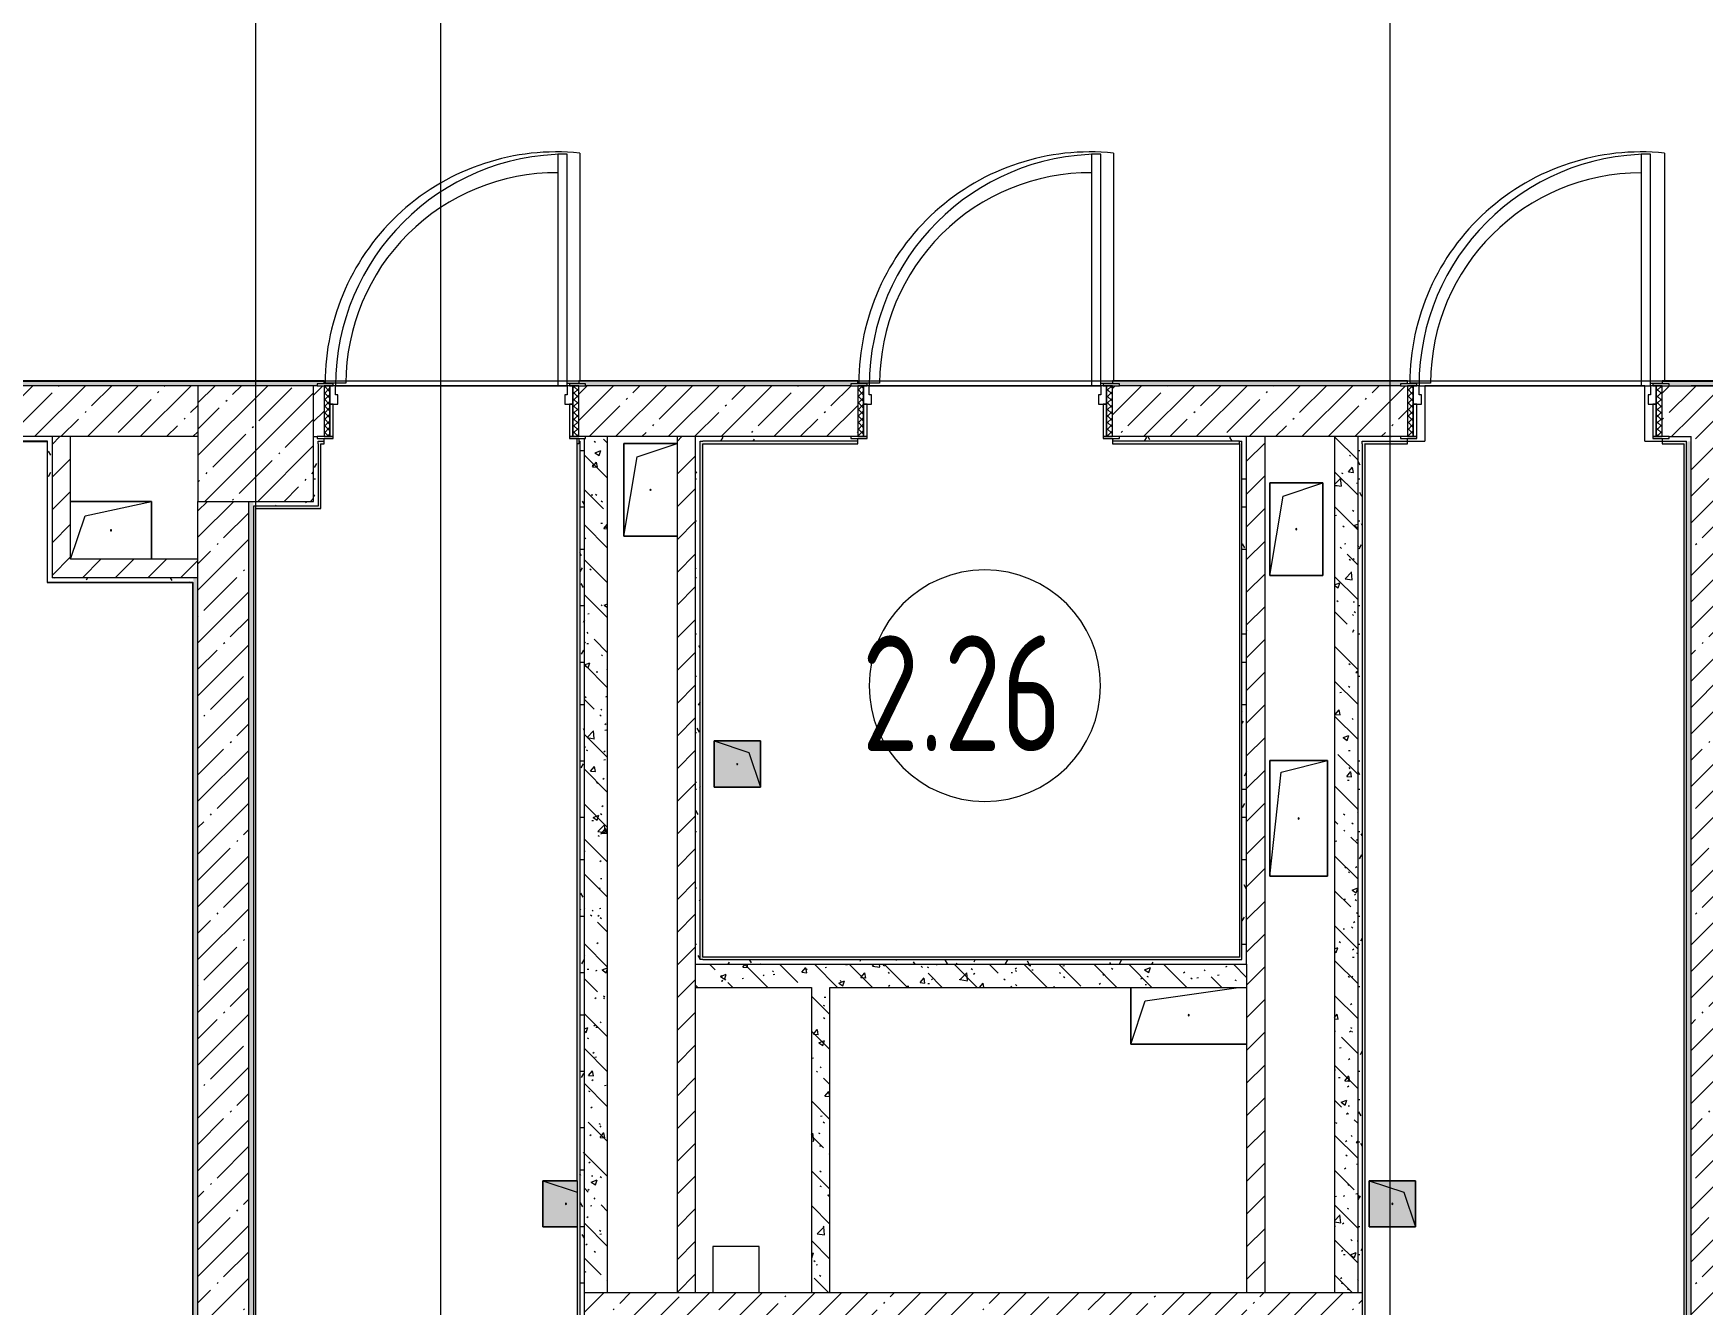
# Model space of a CAD drawing. Header units: millimetres. Extents: x -1113 to 415037, y -3642 to 354837.
# Drawn here: x 213472 to 220682, y 3929 to 9422 of the extents above; entities that cross this region are included whole.
import ezdxf

# ---------------------------------------------------------------- set-up
doc = ezdxf.new("R2010")
doc.units = ezdxf.units.MM
for name, color, linetype, lineweight in [('A-AREA-BNDY', 7, 'Continuous', 5), ('A-AREA-IDEN', 7, 'Continuous', 9), ('A-DOOR-2', 7, 'Continuous', 5), ('A-DOOR-FRAM-2', 7, 'Continuous', 5), ('A-FLOR', 7, 'Continuous', 9), ('A-GENM', 7, 'Continuous', 9), ('A-WALL', 7, 'Continuous', 5), ('I-WALL', 7, 'Continuous', 5), ('S-COLS', 7, 'Continuous', 9), ('S-COLS-1', 7, 'Continuous', 5), ('Оси', 7, 'Continuous', 9)]:
    doc.layers.add(name, color=color, linetype=linetype, lineweight=lineweight)
doc.layers.add('A-AREA-PATT-2', color=7, linetype='Continuous', lineweight=5, true_color=0xcde0ef, transparency=1)
for name, color, linetype, lineweight, true_color in [('A-DOOR-1', 7, 'Continuous', 5, 0xc0c0c0), ('A-DOOR-FRAM-1', 7, 'Continuous', 5, 0xc0c0c0), ('A-WALL-1', 9, 'Continuous', 5, 0x808080), ('A-WALL-FNSH-1', 9, 'Continuous', 5, 0x808080)]:
    doc.layers.add(name, color=color, linetype=linetype, lineweight=lineweight, true_color=true_color)
doc.styles.add('СПДС', font='ГОСТ тип А.ttf', dxfattribs={"width": 0.9})
pattern_1 = [(45, (148772.12, -1e-08), (-114.04925, 114.04925), []), (45, (148886.17, -1e-08), (-114.04925, 114.04925), [201.612, -40.322, 6.706, -33.617])]
pattern_2 = [(45, (148772.12, -1e-08), (-70.71068, 70.71068), [])]
pattern_3 = [(135, (148772.12, -1e-08), (-150.8683, -150.8683), [213.36, -35.56, 7.112, -35.56]), (135, (148772.12, 150.77), (-150.8683, -150.8683), []), (50, (148772.12, -1e-08), (255.05767, -22.3145), [26.67, -293.37]), (355, (148772.12, -1e-08), (-49.3404, 267.4791), [21.336, -234.696]), (100.451, (148793.38, -1.86), (205.7195, 245.1636), [22.666, -249.326]), (46.184, (148772.12, 71.12), (379.511, -58.86), [40.005, -440.055]), (96.636, (148803.75, 66.2), (332.3634, 346.399), [33.999, -373.989]), (351.184, (148772.12, 71.12), (332.3669, 346.3953), [32.004, -352.044]), (21, (148807.68, 53.34), (212.2602, -143.1711), [26.67, -293.37]), (326, (148807.68, 53.34), (86.5224, 257.8632), [21.336, -234.696]), (71.451, (148825.37, 41.4), (298.78395, 114.6901), [22.666, -249.326]), (37.5, (148772.12, -1e-08), (4.32385, 118.37751), [6.706, -225.146, 6.706, -231.546, -235.585]), (37.5, (148772.12, -1e-08), (4.32385, 118.37751), [-470.103, 6.706, -228.879]), (7.5, (148772.12, -1e-08), (93.54758, 140.2533), [6.706, -129.134, 6.706, -219.812, -89.789]), (7.5, (148772.12, -1e-08), (93.54758, 140.2533), [-362.356, 6.706, -83.083]), (327.5, (148692.82, -1e-08), (189.82734, -8.02019), [6.706, -82.194, 6.706, -270.662, -368.046]), (327.5, (148692.82, -1e-08), (189.82734, -8.02019), [-366.268, 6.706, -361.34]), (317.5, (148657.26, -1e-08), (207.38114, 35.59764), [6.706, -108.864, 6.706, -177.495, -261.366]), (317.5, (148657.26, -1e-08), (207.38114, 35.59764), [-299.771, 6.706, -254.66])]
pattern_4 = [(135, (1751.41, 174.685), (-14.14214, -14.14214), []), (225, (1751.41, 174.685), (14.14214, -14.14214), [])]
pattern_5 = [(45, (-371.384, 174.685), (-14.1421, 14.1421), []), (135, (-371.384, 174.685), (-14.1421, -14.1421), [])]
pattern_6 = [(0, (148772.123, -1e-08), (243.84, 60.96), [20.117, -162.763, 20.117, -162.763, -975.36]), (0, (148772.123, -1e-08), (243.84, 60.96), [-365.76, 20.117, -345.643, 20.117, -162.763, -426.72]), (0, (148772.123, -1e-08), (243.84, 60.96), [-914.4, 20.117, -101.803, 20.117, -284.683]), (120, (148863.563, 30.48), (-174.71291, 180.691634), [20.117, -162.763, 20.117, -162.763, -975.36]), (120, (148863.563, 30.48), (-174.71291, 180.691634), [-365.76, 20.117, -345.643, 20.117, -162.763, -426.72]), (120, (148863.563, 30.48), (-174.71291, 180.691634), [-914.4, 20.117, -101.803, 20.117, -284.683]), (240, (148894.043, 152.4), (-69.12709, -241.651634), [20.117, -162.763, 20.117, -162.763, -975.36]), (240, (148894.043, 152.4), (-69.12709, -241.651634), [-365.76, 20.117, -345.643, 20.117, -162.763, -426.72]), (240, (148894.043, 152.4), (-69.12709, -241.651634), [-914.4, 20.117, -101.803, 20.117, -284.683])]

# ---------------------------------------------------------------- blocks, each defined once
blk = doc.blocks.new('BSC_Колонна _Прямоугольная - 500х500-V293-Объем проектирования 2 этажа')
at = {"layer": 'S-COLS-1'}
h = blk.add_hatch(dxfattribs=at)
h.set_pattern_fill('FP_19', color=256, style=0, pattern_type=2)
h.set_pattern_definition([(45, (-65660, -7650), (-114.04925, 114.04925), []), (45, (-65545.95, -7650), (-114.04925, 114.04925), [201.613, -40.323, 6.706, -33.617])])
h.paths.add_polyline_path([(-250, -250), (250, -250), (250, 250), (-250, 250), (-250, 123.2)])
for p, q in [((250, 250), (-250, 250)), ((-250, 250), (-250, -250)), ((250, -250), (250, 250)), ((-250, -250), (250, -250))]:
    blk.add_line(p, q, dxfattribs=at)
blk = doc.blocks.new('110_Дверь_СКБ_1Ст_Внутренняя1 - Д-4_1 1100x2100h_ОО_туалет для мальч_ и дев_-32102845-Объем проектирования 2 этажа')
at = {"layer": 'A-DOOR-2'}
h = blk.add_hatch(dxfattribs=at)
h.set_pattern_fill('FP_85', color=256, style=0, pattern_type=2)
h.set_pattern_definition(pattern_4)
h.paths.add_polyline_path([(562.5, -110), (562.5, 110), (537.5, 108.6), (537.5, -110)])
at = {"layer": 'A-DOOR-FRAM-2'}
h = blk.add_hatch(dxfattribs=at)
h.set_pattern_fill('FP_86', color=256, style=0, pattern_type=2)
h.set_pattern_definition(pattern_5)
h.paths.add_polyline_path([(-537.5, -110), (-512.5, -110), (-512.5, 110), (-537.5, 110), (-537.5, -16.8)])
at = {"layer": 'A-DOOR-1'}
for p, q in [((512.5, 1110), (472.5, 1110)), ((472.5, 1110), (472.5, 110)), ((512.5, 110), (512.5, 1110)), ((472.5, 110), (512.5, 110))]:
    blk.add_line(p, q, dxfattribs=at)
blk.add_arc((512.5, 110), 1000, 90, 180, dxfattribs=at)
at = {"layer": 'A-DOOR-FRAM-1'}
for p, q in [((-497.5, 118), (-567.5, 118)), ((-567.5, 118), (-567.5, 110)), ((-567.5, 110), (-497.5, 110)), ((-512.5, 110), (-537.5, 110)), ((-537.5, 110), (-537.5, -110)), ((-487.5, 110), (-512.5, 110)), ((-512.5, 110), (-512.5, 30)), ((-512.5, -110), (-512.5, 110)), ((-497.5, 110), (-512.5, 110)), ((-512.5, 110), (-512.5, 109)), ((-512.5, 109), (-497.5, 109)), ((-497.5, 110), (-497.5, 118)), ((-497.5, 109), (-497.5, 110)), ((-487.5, 70), (-487.5, 110)), ((512.5, 110), (512.5, 70)), ((537.5, 110), (512.5, 110)), ((592.5, 118), (522.5, 118)), ((522.5, 118), (522.5, 110)), ((537.5, 110), (522.5, 110)), ((522.5, 110), (522.5, 109)), ((522.5, 110), (592.5, 110)), ((522.5, 109), (537.5, 109)), ((537.5, 30), (537.5, 110)), ((562.5, 110), (537.5, 110)), ((537.5, 110), (537.5, -110)), ((537.5, 109), (537.5, 110)), ((562.5, -110), (562.5, 110)), ((592.5, 110), (592.5, 118)), ((-512.5, 30), (-477.5, 30)), ((-497.5, 30), (-512.5, 30)), ((-512.5, 30), (-512.5, -110)), ((-497.5, -110), (-497.5, 30)), ((-477.5, 70), (-487.5, 70)), ((-477.5, 30), (-477.5, 70)), ((512.5, 70), (502.5, 70)), ((502.5, 70), (502.5, 30)), ((502.5, 30), (537.5, 30)), ((537.5, 30), (522.5, 30)), ((522.5, 30), (522.5, -110)), ((537.5, -110), (537.5, 30)), ((-497.5, -110), (-567.5, -110)), ((-567.5, -110), (-567.5, -118)), ((-567.5, -118), (-497.5, -118)), ((-537.5, -110), (-512.5, -110)), ((-512.5, -110), (-497.5, -110)), ((-497.5, -118), (-497.5, -110)), ((522.5, -110), (537.5, -110)), ((592.5, -110), (522.5, -110)), ((522.5, -110), (522.5, -118)), ((522.5, -118), (592.5, -118)), ((537.5, -110), (562.5, -110)), ((592.5, -118), (592.5, -110))]:
    blk.add_line(p, q, dxfattribs=at)
blk = doc.blocks.new('110_Дверь_СКБ_1Ст_Внутренняя1 - Д-4_1 1100x2100h_ОО_туалет для мальч_ и дев_-V327-Объем проектирования 2 этажа')
at = {"layer": 'A-DOOR-2'}
h = blk.add_hatch(dxfattribs=at)
h.set_pattern_fill('FP_85', color=256, style=0, pattern_type=2)
h.set_pattern_definition(pattern_4)
h.paths.add_polyline_path([(562.5, -110), (562.5, 110), (537.5, 110), (537.5, -110), (556.5, -110)])
at = {"layer": 'A-DOOR-FRAM-2'}
h = blk.add_hatch(dxfattribs=at)
h.set_pattern_fill('FP_86', color=256, style=0, pattern_type=2)
h.set_pattern_definition(pattern_5)
h.paths.add_polyline_path([(-512.5, -110), (-512.5, 110), (-537.5, 110), (-537.5, -110)])
at = {"layer": 'A-DOOR-1'}
for p, q in [((512.5, 1110), (472.5, 1110)), ((472.5, 1110), (472.5, 110)), ((512.5, 110), (512.5, 1110)), ((472.5, 110), (512.5, 110))]:
    blk.add_line(p, q, dxfattribs=at)
blk.add_arc((512.5, 110), 1000, 90, 180, dxfattribs=at)
at = {"layer": 'A-DOOR-FRAM-1'}
for p, q in [((-497.5, 118), (-567.5, 118)), ((-567.5, 118), (-567.5, 110)), ((-567.5, 110), (-497.5, 110)), ((-512.5, 110), (-537.5, 110)), ((-537.5, 110), (-537.5, -110)), ((-487.5, 110), (-512.5, 110)), ((-512.5, 110), (-512.5, 30)), ((-512.5, -110), (-512.5, 110)), ((-497.5, 110), (-512.5, 110)), ((-512.5, 110), (-512.5, 109)), ((-512.5, 109), (-497.5, 109)), ((-497.5, 110), (-497.5, 118)), ((-497.5, 109), (-497.5, 110)), ((-487.5, 70), (-487.5, 110)), ((512.5, 110), (512.5, 70)), ((537.5, 110), (512.5, 110)), ((592.5, 118), (522.5, 118)), ((522.5, 118), (522.5, 110)), ((537.5, 110), (522.5, 110)), ((522.5, 110), (522.5, 109)), ((522.5, 110), (592.5, 110)), ((522.5, 109), (537.5, 109)), ((537.5, 30), (537.5, 110)), ((562.5, 110), (537.5, 110)), ((537.5, 110), (537.5, -110)), ((537.5, 109), (537.5, 110)), ((562.5, -110), (562.5, 110)), ((592.5, 110), (592.5, 118)), ((-512.5, 30), (-477.5, 30)), ((-497.5, 30), (-512.5, 30)), ((-512.5, 30), (-512.5, -110)), ((-497.5, -110), (-497.5, 30)), ((-477.5, 70), (-487.5, 70)), ((-477.5, 30), (-477.5, 70)), ((512.5, 70), (502.5, 70)), ((502.5, 70), (502.5, 30)), ((502.5, 30), (537.5, 30)), ((537.5, 30), (522.5, 30)), ((522.5, 30), (522.5, -110)), ((537.5, -110), (537.5, 30)), ((-497.5, -110), (-567.5, -110)), ((-567.5, -110), (-567.5, -118)), ((-567.5, -118), (-497.5, -118)), ((-537.5, -110), (-512.5, -110)), ((-512.5, -110), (-497.5, -110)), ((-497.5, -118), (-497.5, -110)), ((522.5, -110), (537.5, -110)), ((592.5, -110), (522.5, -110)), ((522.5, -110), (522.5, -118)), ((522.5, -118), (592.5, -118)), ((537.5, -110), (562.5, -110)), ((592.5, -118), (592.5, -110))]:
    blk.add_line(p, q, dxfattribs=at)
blk = doc.blocks.new('110_Дверь_СКБ_1Ст_Внутренняя1 - Д-4 1100x2100h_су мгн-31586709-Объем проектирования 2 этажа')
at = {"layer": 'A-DOOR-2'}
h = blk.add_hatch(dxfattribs=at)
h.set_pattern_fill('FP_85', color=256, style=0, pattern_type=2)
h.set_pattern_definition(pattern_4)
h.paths.add_polyline_path([(537.5, -110), (562.5, -110), (562.5, 110), (537.5, 109.6), (537.5, -39.9)])
at = {"layer": 'A-DOOR-FRAM-2'}
h = blk.add_hatch(dxfattribs=at)
h.set_pattern_fill('FP_86', color=256, style=0, pattern_type=2)
h.set_pattern_definition(pattern_5)
h.paths.add_polyline_path([(-528.1, -110), (-512.5, -110), (-512.5, 110), (-537.5, 110), (-537.5, -110)])
at = {"layer": 'A-DOOR-1'}
for p, q in [((512.5, 1110), (472.5, 1110)), ((472.5, 1110), (472.5, 110)), ((512.5, 110), (512.5, 1110)), ((472.5, 110), (512.5, 110))]:
    blk.add_line(p, q, dxfattribs=at)
blk.add_arc((512.5, 110), 1000, 90, 180, dxfattribs=at)
at = {"layer": 'A-DOOR-FRAM-1'}
for p, q in [((-497.5, 118), (-567.5, 118)), ((-567.5, 118), (-567.5, 110)), ((-567.5, 110), (-497.5, 110)), ((-512.5, 110), (-537.5, 110)), ((-537.5, 110), (-537.5, -110)), ((-487.5, 110), (-512.5, 110)), ((-512.5, 110), (-512.5, 30)), ((-512.5, -110), (-512.5, 110)), ((-497.5, 110), (-512.5, 110)), ((-512.5, 110), (-512.5, 109)), ((-512.5, 109), (-497.5, 109)), ((-497.5, 110), (-497.5, 118)), ((-497.5, 109), (-497.5, 110)), ((-487.5, 70), (-487.5, 110)), ((512.5, 110), (512.5, 70)), ((537.5, 110), (512.5, 110)), ((592.5, 118), (522.5, 118)), ((522.5, 118), (522.5, 110)), ((537.5, 110), (522.5, 110)), ((522.5, 110), (522.5, 109)), ((522.5, 110), (592.5, 110)), ((522.5, 109), (537.5, 109)), ((537.5, 30), (537.5, 110)), ((562.5, 110), (537.5, 110)), ((537.5, 110), (537.5, -110)), ((537.5, 109), (537.5, 110)), ((562.5, -110), (562.5, 110)), ((592.5, 110), (592.5, 118)), ((-512.5, 30), (-477.5, 30)), ((-497.5, 30), (-512.5, 30)), ((-512.5, 30), (-512.5, -110)), ((-497.5, -110), (-497.5, 30)), ((-477.5, 70), (-487.5, 70)), ((-477.5, 30), (-477.5, 70)), ((512.5, 70), (502.5, 70)), ((502.5, 70), (502.5, 30)), ((502.5, 30), (537.5, 30)), ((537.5, 30), (522.5, 30)), ((522.5, 30), (522.5, -110)), ((537.5, -110), (537.5, 30)), ((-497.5, -110), (-567.5, -110)), ((-567.5, -110), (-567.5, -118)), ((-567.5, -118), (-497.5, -118)), ((-537.5, -110), (-512.5, -110)), ((-512.5, -110), (-497.5, -110)), ((-497.5, -118), (-497.5, -110)), ((522.5, -110), (537.5, -110)), ((592.5, -110), (522.5, -110)), ((522.5, -110), (522.5, -118)), ((522.5, -118), (592.5, -118)), ((537.5, -110), (562.5, -110)), ((592.5, -118), (592.5, -110))]:
    blk.add_line(p, q, dxfattribs=at)
blk = doc.blocks.new('GM_Отверстие прямоугольное _в плите_ - Отверстие-V379-Объем проектирования 2 этажа')
at = {"layer": 'A-GENM'}
for p, q in [((-100, -100), (-100, 100)), ((-100, 100), (100, 100)), ((100, 100), (-100, 100)), ((-100, 100), (-100, -100)), ((-50, 50), (100, 100)), ((100, 100), (100, -100)), ((100, -100), (100, 100)), ((-100, -100), (-50, 50)), ((100, -100), (-100, -100)), ((-100, -100), (100, -100))]:
    blk.add_line(p, q, dxfattribs=at)
for start, end in [(360, 180), (180, 360)]:
    blk.add_arc((0, 0), 2.5, start, end, dxfattribs=at)
blk = doc.blocks.new('GM_Отверстие прямоугольное _в плите_ - Отверстие-V380-Объем проектирования 2 этажа')
at = {"layer": 'A-GENM'}
for p, q in [((-100, -100), (-100, 49)), ((-100, -100), (-50.3, 49)), ((-100, 49), (-100, -100)), ((100, 49), (100, -100)), ((100, -100), (100, 49)), ((100, -100), (-100, -100)), ((-100, -100), (100, -100))]:
    blk.add_line(p, q, dxfattribs=at)
for start, end in [(360, 180), (180, 360)]:
    blk.add_arc((0, 0), 2.5, start, end, dxfattribs=at)
blk = doc.blocks.new('GM_Отверстие прямоугольное _в плите_ - Отверстие-21608348-Объем проектирования 2 этажа')
at = {"layer": 'A-GENM'}
for p, q in [((-250, -125), (-250, 120)), ((-250, 120), (-250, -125)), ((-187.5, 62.5), (215, 120)), ((-250, -125), (-187.5, 62.5)), ((250, -125), (-250, -125)), ((-250, -125), (250, -125))]:
    blk.add_line(p, q, dxfattribs=at)
for start, end in [(360, 180), (180, 360)]:
    blk.add_arc((0, 0), 2.5, start, end, dxfattribs=at)
blk = doc.blocks.new('GM_Отверстие прямоугольное _в плите_ - Отверстие-21981336-Объем проектирования 2 этажа')
at = {"layer": 'A-GENM'}
for p, q in [((-175, 125), (175, 125)), ((175, 125), (-175, 125)), ((-112.5, 62.5), (175, 125)), ((175, 125), (175, -125)), ((175, -125), (175, 125)), ((-175, -125), (-112.5, 62.5))]:
    blk.add_line(p, q, dxfattribs=at)
for start, end in [(360, 180), (180, 360)]:
    blk.add_arc((0, 0), 2.5, start, end, dxfattribs=at)
blk = doc.blocks.new('GM_Отверстие прямоугольное _в плите_ - Отверстие-23882952-Объем проектирования 2 этажа')
at = {"layer": 'A-GENM'}
for p, q in [((-125, -250), (-125, 250)), ((-125, 250), (125, 250)), ((125, 250), (-125, 250)), ((-125, 250), (-125, -250)), ((-75, 200), (125, 250)), ((125, 250), (125, -250)), ((125, -250), (125, 250)), ((-125, -250), (-75, 200)), ((125, -250), (-125, -250)), ((-125, -250), (125, -250))]:
    blk.add_line(p, q, dxfattribs=at)
for start, end in [(360, 180), (180, 360)]:
    blk.add_arc((0, 0), 2.5, start, end, dxfattribs=at)
blk = doc.blocks.new('GM_Отверстие прямоугольное _в плите_ - Отверстие-21983700-Объем проектирования 2 этажа')
at = {"layer": 'A-GENM'}
for p, q in [((-115, -200), (-115, 200)), ((-115, 200), (115, 200)), ((115, 200), (-115, 200)), ((-115, 200), (-115, -200)), ((-57.5, 142.5), (115, 200)), ((-115, -200), (-57.5, 142.5)), ((115, -200), (-115, -200)), ((-115, -200), (115, -200))]:
    blk.add_line(p, q, dxfattribs=at)
for start, end in [(360, 180), (180, 360)]:
    blk.add_arc((0, 0), 2.5, start, end, dxfattribs=at)
blk = doc.blocks.new('GM_Отверстие прямоугольное _в плите_ - Отверстие-V441-Объем проектирования 2 этажа')
at = {"layer": 'A-GENM'}
for p, q in [((-115, -200), (-115, 200)), ((-115, 200), (115, 200)), ((115, 200), (-115, 200)), ((-115, 200), (-115, -200)), ((-57.5, 142.5), (115, 200)), ((115, 200), (115, -200)), ((115, -200), (115, 200)), ((-115, -200), (-57.5, 142.5)), ((115, -200), (-115, -200)), ((-115, -200), (115, -200))]:
    blk.add_line(p, q, dxfattribs=at)
for start, end in [(360, 180), (180, 360)]:
    blk.add_arc((0, 0), 2.5, start, end, dxfattribs=at)
blk = doc.blocks.new('Марка_Помещения - Номер-25198446-Объем проектирования 2 этажа')
at = {"layer": 'A-AREA-IDEN'}
for start, end in [(360, 180), (180, 360)]:
    blk.add_arc((0, 0), 2.5, start, end, dxfattribs=at)

msp = doc.modelspace()

# ---------------------------------------------------------------- hatches: boundary and pattern name
at = {"layer": 'A-AREA-PATT-2'}
h = msp.add_hatch(color=256, dxfattribs=at)
h.paths.add_polyline_path([(215817.1, 130), (215832.1, 130), (215832.1, 140), (215817.1, 140)])
h.paths.add_polyline_path([(217131.6, 145.5), (217131.6, 3734.5), (215826.6, 3734.5), (215826.6, 7649), (215821.1, 7649), (215821.1, 4465), (215672.1, 4465), (215672.1, 4265), (215821.1, 4265), (215821.1, 3729), (217126.1, 3729), (217126.1, 151), (215832.1, 151), (215832.1, 145.5), (217126.1, 145.5)])
h.paths.add_polyline_path([(215737.1, 145.5), (215817.1, 145.5), (215817.1, 151), (214943.1, 151), (214940.9, 527.5), (214433.1, 527.5), (214433.1, 7369), (214713.1, 7369), (214713.1, 7649), (214727.1, 7649), (214727.1, 7654.5), (214707.6, 7654.5), (214707.6, 7374.5), (214427.6, 7374.5), (214427.6, 522), (214937.6, 522), (214937.6, 145.5), (215690.8, 145.5)])
h.paths.add_polyline_path([(217059.8, 1226.6), (217078.1, 1228.8), (217087.3, 1235.5), (217087.3, 1242), (217078.9, 1241.2), (217076.2, 1238.6), (217067.4, 1234.9), (217045.4, 1242), (217047.5, 1235.5), (217057.2, 1228.5)])
h.paths.add_polyline_path([(217048.6, 1258), (217056, 1258.8), (217058.6, 1261.4), (217067.4, 1265.1), (217089.4, 1258), (217087.3, 1264.5), (217075, 1273.4), (217056.8, 1271.2), (217047.5, 1264.5), (217047.5, 1258)])
h.paths.add_polyline_path([(217076.5, 2326.6), (217088.8, 2335.5), (217088.8, 2342), (217080.6, 2342), (217077.7, 2338.6), (217068.9, 2334.9), (217046.9, 2342), (217049, 2335.5), (217061.3, 2326.6), (217068.9, 2326.6)])
h.paths.add_polyline_path([(217046.9, 2358), (217057.5, 2358.8), (217060.1, 2361.4), (217068.9, 2365.1), (217090.9, 2358), (217088.8, 2364.5), (217076.5, 2373.4), (217058.2, 2371.2), (217049, 2364.5)])
h = msp.add_hatch(color=256, dxfattribs=at)
h.paths.add_polyline_path([(218686.6, 5425.5), (218686.6, 7654.5), (218132.6, 7654.5), (218132.6, 7649), (218681.1, 7649), (218681.1, 5431), (216363.1, 5431), (216363.1, 7649), (217032.6, 7649), (217032.6, 7654.5), (216357.6, 7654.5), (216357.6, 5425.5), (218682.5, 5425.5)])
h.paths.add_polyline_path([(216607.1, 6165), (216612.1, 6165), (216612.1, 6365), (216412.1, 6365), (216412.1, 6165), (216584.7, 6165)])
h = msp.add_hatch(color=256, dxfattribs=at)
h.paths.add_polyline_path([(217942.6, 145.5), (220327.1, 145.5), (220327.2, 521), (220599.6, 521), (220599.6, 526.5), (220321.6, 526.7), (220321.6, 151), (217948.1, 151), (217948.1, 3729), (219223.1, 3729), (219223.1, 7649), (219407.1, 7649), (219407.1, 7654.5), (219217.6, 7654.5), (219217.6, 3734.5), (217942.6, 3734.5), (217942.6, 386.7)])
h.paths.add_polyline_path([(220606.6, 521), (220606.6, 7654.5), (220507.1, 7654.5), (220507.1, 7649), (220601.1, 7649), (220601.1, 521)])
h.paths.add_polyline_path([(218014.4, 1222.1), (218026.7, 1231), (218026.7, 1237.5), (218018.2, 1236.7), (218015.6, 1234.1), (218006.8, 1230.4), (217984.8, 1237.5), (217986.9, 1231), (217999.2, 1222.1), (218006.8, 1222.1)])
h.paths.add_polyline_path([(217984.8, 1253.5), (217995.4, 1254.3), (217998, 1256.9), (218006.8, 1260.6), (218028.8, 1253.5), (218026.7, 1260), (218014.4, 1268.9), (217996.2, 1266.7), (217986.9, 1260)])
h.paths.add_polyline_path([(217999.2, 2316.6), (218017.5, 2318.8), (218026.7, 2325.5), (218026.7, 2332), (218018.6, 2332), (218015.6, 2328.6), (218006.8, 2324.9), (217984.8, 2332), (217986.9, 2325.5), (217996.2, 2318.8)])
h.paths.add_polyline_path([(217984.8, 2348), (217995.4, 2348.8), (217998, 2351.4), (218006.8, 2355.1), (218028.8, 2348), (218026.7, 2354.5), (218014.4, 2363.4), (217996.2, 2361.2), (217986.9, 2354.5)])
h.paths.add_polyline_path([(219242.1, 4265), (219442.1, 4265), (219442.1, 4465), (219242.1, 4465)])
at = {"layer": 'I-WALL'}
h = msp.add_hatch(dxfattribs=at)
h.set_pattern_fill('FP_191', color=256, style=0, pattern_type=2)
h.set_pattern_definition(pattern_6)
h.paths.add_polyline_path([(223516.4, 7900), (223522.1, 7900), (223501.1, 7920), (222477.1, 7920), (222477.1, 7908), (222532.1, 7908), (222532.1, 7900), (223502.1, 7900)])
h.paths.add_polyline_path([(221022.1, 7900), (221023.1, 7908), (221077.1, 7908), (221077.1, 7920), (220507.1, 7920), (220507.1, 7908), (220537.1, 7908), (220537.1, 7900), (220872.1, 7900)])
h.paths.add_polyline_path([(219092.1, 7900), (219377.1, 7900), (219377.1, 7908), (219407.1, 7908), (219407.1, 7920), (218132.6, 7920), (218132.6, 7908), (218162.6, 7908), (218162.6, 7900), (218989.4, 7900)])
h.paths.add_polyline_path([(214402.1, 7900), (214697.1, 7900.9), (214697.1, 7908), (214727.1, 7908), (214727.1, 7920), (208703.1, 7920), (208703.1, 7900), (214182.1, 7900)])
h.paths.add_polyline_path([(216098.5, 7900), (217002.6, 7900), (217002.6, 7908), (217032.6, 7908), (217032.6, 7920), (215827.1, 7920), (215827.1, 7908), (215857.1, 7908), (215857.1, 7900), (215990.9, 7900)])
h.paths.add_polyline_path([(206203.1, 7900), (206203.1, 7920), (199702.1, 7920), (199702.1, 7900), (205980.2, 7900)])
h.paths.add_polyline_path([(196682.1, 7900), (197202.1, 7900), (197202.1, 7920), (190833.1, 7920), (190833.1, 7900), (196182.1, 7900)])
h.paths.add_polyline_path([(187532.1, 7900), (188333.1, 7900), (188333.1, 7920), (187532.1, 7919), (187512.6, 7900)])
h.paths.add_polyline_path([(187512.1, 7900), (187522.1, 7910), (187512.1, 7920), (187512.1, 7914.3)])
h = msp.add_hatch(dxfattribs=at)
h.set_pattern_fill('FP_1', color=256, style=0, pattern_type=2)
h.set_pattern_definition(pattern_1)
h.paths.add_polyline_path([(213930.3, 7680), (214182.1, 7680), (214182.1, 7900), (212882.1, 7900), (212882.1, 7830), (211682.1, 7830), (211682.1, 7900), (210182.1, 7900), (210182.1, 7680), (213632.1, 7680)])
h = msp.add_hatch(dxfattribs=at)
h.set_pattern_fill('FP_1', color=256, style=0, pattern_type=2)
h.set_pattern_definition(pattern_1)
h.paths.add_polyline_path([(219377.1, 7680), (219407.1, 7680), (219407.1, 7900), (218132.6, 7900), (218132.6, 7680), (219192.1, 7680)])
h.paths.add_polyline_path([(220507.1, 7680), (220632.1, 7680), (220632.1, 7900), (220507.1, 7900), (220507.1, 7773.2)])
h.paths.add_polyline_path([(215952.1, 7680), (217032.6, 7680), (217032.6, 7900), (215827.1, 7900), (215827.1, 7680), (215857.1, 7680)])
h.paths.add_polyline_path([(214702.1, 7680), (214727.1, 7680), (214727.1, 7900), (214682.1, 7900), (214682.1, 7680), (214697.1, 7680)])
h = msp.add_hatch(dxfattribs=at)
h.set_pattern_fill('FP_1', color=256, style=0, pattern_type=2)
h.set_pattern_definition(pattern_1)
h.paths.add_polyline_path([(220852.1, 120), (220852.1, 7900), (220632.1, 7900), (220632.1, 120), (220830.2, 120)])
h = msp.add_hatch(dxfattribs=at)
h.set_pattern_fill('FP_191', color=256, style=0, pattern_type=2)
h.set_pattern_definition(pattern_6)
h.paths.add_polyline_path([(213207.6, 7660), (213531.1, 7660), (213532.1, 7680), (210962.1, 7680), (210962.1, 7660), (213124.8, 7660)])
h = msp.add_hatch(dxfattribs=at)
h.set_pattern_fill('FP_191', color=256, style=0, pattern_type=2)
h.set_pattern_definition(pattern_6)
h.paths.add_polyline_path([(213552.1, 7070), (213552.1, 7680), (213532.1, 7680), (213532.1, 7070)])
h = msp.add_hatch(dxfattribs=at)
h.set_pattern_fill('FP_22', color=256, style=0, pattern_type=2)
h.set_pattern_definition(pattern_2)
h.paths.add_polyline_path([(213632.1, 7070), (213632.1, 7680), (213552.1, 7680), (213552.1, 7070), (213572.7, 7070)])
h = msp.add_hatch(dxfattribs=at)
h.set_pattern_fill('FP_191', color=256, style=0, pattern_type=2)
h.set_pattern_definition(pattern_6)
h.paths.add_polyline_path([(214682.1, 7380), (214702.1, 7380), (214702.1, 7660), (214682.1, 7660), (214682.1, 7400)])
h = msp.add_hatch(dxfattribs=at)
h.set_pattern_fill('FP_191', color=256, style=0, pattern_type=2)
h.set_pattern_definition(pattern_6)
h.paths.add_polyline_path([(215852.1, 3760), (215852.1, 7660), (215832.1, 7660), (215832.1, 3760)])
h = msp.add_hatch(dxfattribs=at)
h.set_pattern_fill('FP_41', color=256, style=0, pattern_type=2)
h.set_pattern_definition(pattern_3)
h.paths.add_polyline_path([(215952.1, 3980), (215952.1, 7680), (215857.1, 7680), (215857.1, 7672), (215852.1, 7672), (215852.1, 3980)])
h = msp.add_hatch(dxfattribs=at)
h.set_pattern_fill('FP_22', color=256, style=0, pattern_type=2)
h.set_pattern_definition(pattern_2)
h.paths.add_polyline_path([(216298.1, 3980), (216332.1, 3980), (216332.1, 7680), (216252.1, 7680), (216252.1, 3980)])
h = msp.add_hatch(dxfattribs=at)
h.set_pattern_fill('FP_191', color=256, style=0, pattern_type=2)
h.set_pattern_definition(pattern_6)
h.paths.add_polyline_path([(216352.1, 5400), (216352.1, 7680), (216332.1, 7680), (216332.1, 5400), (216338.2, 5400)])
h = msp.add_hatch(dxfattribs=at)
h.set_pattern_fill('FP_191', color=256, style=0, pattern_type=2)
h.set_pattern_definition(pattern_6)
h.paths.add_polyline_path([(218162.6, 7660), (218692.1, 7660), (218691.9, 7680), (218162.6, 7678.9), (218162.6, 7672), (218132.6, 7672), (218132.6, 7660)])
h.paths.add_polyline_path([(216407.1, 7660), (217032.6, 7660), (217032.6, 7672), (217002.6, 7672), (217002.6, 7680), (216352.1, 7680), (216352.1, 7660), (216363.1, 7660)])
h = msp.add_hatch(dxfattribs=at)
h.set_pattern_fill('FP_191', color=256, style=0, pattern_type=2)
h.set_pattern_definition(pattern_6)
h.paths.add_polyline_path([(218711, 5420), (218712.1, 5420), (218712.1, 7680), (218692.1, 7680), (218692.1, 5420)])
h = msp.add_hatch(dxfattribs=at)
h.set_pattern_fill('FP_22', color=256, style=0, pattern_type=2)
h.set_pattern_definition(pattern_2)
h.paths.add_polyline_path([(218792.1, 3980), (218792.1, 7680), (218712.1, 7680), (218712.1, 3980)])
h = msp.add_hatch(dxfattribs=at)
h.set_pattern_fill('FP_41', color=256, style=0, pattern_type=2)
h.set_pattern_definition(pattern_3)
h.paths.add_polyline_path([(219092.1, 3980), (219192.1, 3980), (219192.1, 7680), (219092.1, 7680), (219092.1, 4676.6)])
h = msp.add_hatch(dxfattribs=at)
h.set_pattern_fill('FP_191', color=256, style=0, pattern_type=2)
h.set_pattern_definition(pattern_6)
h.paths.add_polyline_path([(219192.1, 7660), (219407.1, 7660), (219407.1, 7672), (219377.1, 7672), (219377.1, 7680), (219192.1, 7680)])
h.paths.add_polyline_path([(220612.1, 7660), (220632.1, 7660), (220632.1, 7680), (220537.1, 7680), (220537.1, 7672), (220507.1, 7672), (220507.1, 7660), (220537.1, 7660)])
h = msp.add_hatch(dxfattribs=at)
h.set_pattern_fill('FP_191', color=256, style=0, pattern_type=2)
h.set_pattern_definition(pattern_6)
h.paths.add_polyline_path([(219192.1, 3980), (219212.1, 3980), (219212.1, 7660), (219192.1, 7660), (219192.1, 4112.8)])
h = msp.add_hatch(dxfattribs=at)
h.set_pattern_fill('FP_191', color=256, style=0, pattern_type=2)
h.set_pattern_definition(pattern_6)
h.paths.add_polyline_path([(220612.1, 140), (220632.1, 141.4), (220632.1, 7660), (220612.1, 7658.2), (220612.1, 490.5), (220614.6, 490.5), (220618.6, 440.5), (220612.1, 440.5), (220612.1, 141.8)])
h = msp.add_hatch(dxfattribs=at)
h.set_pattern_fill('FP_1', color=256, style=0, pattern_type=2)
h.set_pattern_definition(pattern_1)
h.paths.add_polyline_path([(214354.2, 400), (214402.1, 400), (214402.1, 7400), (214182.1, 7400), (214182.1, 400), (214345.7, 400)])
h = msp.add_hatch(dxfattribs=at)
h.set_pattern_fill('FP_191', color=256, style=0, pattern_type=2)
h.set_pattern_definition(pattern_6)
h.paths.add_polyline_path([(214402.1, 400), (214422.1, 400), (214422.1, 440.5), (214409.1, 440.5), (214422.1, 526.5), (214422.1, 7400), (214402.1, 7400), (214402.1, 452)])
h = msp.add_hatch(dxfattribs=at)
h.set_pattern_fill('FP_191', color=256, style=0, pattern_type=2)
h.set_pattern_definition(pattern_6)
h.paths.add_polyline_path([(214422.1, 7380), (214682.1, 7380), (214682.1, 7400), (214422.1, 7400)])
h = msp.add_hatch(dxfattribs=at)
h.set_pattern_fill('FP_22', color=256, style=0, pattern_type=2)
h.set_pattern_definition(pattern_2)
h.paths.add_polyline_path([(213930.3, 7070), (214182.1, 7070), (214182.1, 7150), (213632.1, 7150), (213632.1, 7070), (213763, 7070)])
h = msp.add_hatch(dxfattribs=at)
h.set_pattern_fill('FP_191', color=256, style=0, pattern_type=2)
h.set_pattern_definition(pattern_6)
h.paths.add_polyline_path([(213930.3, 7050), (214161.1, 7050), (214161.1, 7070), (213532.1, 7070), (213532.1, 7050), (213781.3, 7050)])
h = msp.add_hatch(dxfattribs=at)
h.set_pattern_fill('FP_191', color=256, style=0, pattern_type=2)
h.set_pattern_definition(pattern_6)
h.paths.add_polyline_path([(214182.1, 100), (214180.3, 120), (214162.1, 120), (214162.1, 100)])
h.paths.add_polyline_path([(214182.1, 120), (214182.1, 7070), (214162.1, 7070), (214162.9, 121), (214180.3, 120.1)])
h = msp.add_hatch(dxfattribs=at)
h.set_pattern_fill('FP_191', color=256, style=0, pattern_type=2)
h.set_pattern_definition(pattern_6)
h.paths.add_polyline_path([(218086.8, 5400), (218712.1, 5400), (218711, 5420), (216352.1, 5420), (216352.1, 5400), (217544, 5400)])
h = msp.add_hatch(dxfattribs=at)
h.set_pattern_fill('FP_41', color=256, style=0, pattern_type=2)
h.set_pattern_definition(pattern_3)
h.paths.add_polyline_path([(216332.1, 5300), (218712.1, 5300), (218712.1, 5400), (216332.1, 5400)])
h = msp.add_hatch(dxfattribs=at)
h.set_pattern_fill('FP_41', color=256, style=0, pattern_type=2)
h.set_pattern_definition(pattern_3)
h.paths.add_polyline_path([(216832.1, 3980), (216912.1, 3980), (216912.1, 5300), (216832.1, 5300), (216832.1, 4034.2)])
h = msp.add_hatch(dxfattribs=at)
h.set_pattern_fill('FP_1', color=256, style=0, pattern_type=2)
h.set_pattern_definition(pattern_1)
h.paths.add_polyline_path([(219092.1, 3760), (219212.1, 3760), (219212.1, 3980), (215852.1, 3980), (215852.1, 3760), (219086.1, 3760)])

# ---------------------------------------------------------------- linework, layer by layer
at = {"layer": 'A-AREA-BNDY', "flags": 128}
msp.add_lwpolyline([(187533.1, 7921), (214052.1, 7921), (220852.1, 7921), (223501.1, 7921), (223501.1, 8301), (224231.1, 8301), (224231.1, 10879), (222787.3, 10879), (222787.3, 10868.5), (222468.1, 10868.5), (222286.6, 10868.5), (215723.6, 10868.5), (215563.1, 10868.5), (215557.6, 10868.5), (215542.1, 10868.5), (215068.1, 10868.5), (215068.1, 10879), (210711.1, 10879)], dxfattribs=at)
at = {"layer": 'A-FLOR'}
for p, q in [((215831.7, 8905.1), (215831.7, 7920)), ((218137.2, 8905.1), (218137.2, 7920)), ((220517.2, 8905.1), (220517.2, 7920)), ((214821.7, 7911.1), (214731.7, 7911.1)), ((214777.1, 7900), (215777.1, 7900)), ((215777.1, 7900), (214777.1, 7900)), ((215827.1, 7910.1), (215777.1, 7910.1)), ((217002.6, 7900), (216098.5, 7900)), ((217127.2, 7911.1), (217037.2, 7911.1)), ((217082.6, 7900), (218082.6, 7900)), ((218082.6, 7900), (217082.6, 7900)), ((218132.6, 7910.1), (218082.6, 7910.1)), ((218989.4, 7900), (218162.6, 7900)), ((219507.2, 7911.1), (219417.2, 7911.1)), ((219457.1, 7900), (220434.9, 7900)), ((220432.1, 7900), (219482.1, 7900)), ((219482.1, 7900), (219482.1, 7660)), ((220432.1, 7660), (220432.1, 7900)), ((220507.1, 7910.1), (220457.1, 7910.1)), ((215821.1, 4465), (215821.1, 7672)), ((216363.1, 6747.6), (216363.1, 7649)), ((216363.1, 7649), (217032.6, 7649)), ((217032.6, 7649), (217032.6, 7672)), ((218132.6, 7672), (218132.6, 7649)), ((218132.6, 7649), (218681.1, 7649)), ((218681.1, 7649), (218681.1, 5431)), ((219223.1, 7649), (219223.1, 151)), ((219407.1, 7660), (219482.1, 7660)), ((220432.1, 7660), (220507.1, 7660)), ((218681.1, 5431), (216363.1, 5431)), ((215821.1, 4265), (215821.1, 2350.4)), ((216607.1, 4180), (216407.1, 4180)), ((216407.1, 4180), (216407.1, 3980)), ((216607.1, 3980), (216607.1, 4180))]:
    msp.add_line(p, q, dxfattribs=at)
for centre, radius, start, end in [((215731.7, 7910.1), 1000, 84.26083, 179.9427), ((215731.7, 7910.1), 1000, 84.26083, 179.9427), ((218037.2, 7910.1), 1000, 84.26083, 179.9427), ((218037.2, 7910.1), 1000, 84.26083, 179.9427), ((220417.2, 7910.1), 1000, 84.26083, 179.9427), ((220417.2, 7910.1), 1000, 84.26083, 179.9427), ((215731.7, 7910.1), 910, 89.65741, 179.93704), ((215731.7, 7910.1), 910, 89.65741, 179.93704), ((218037.2, 7910.1), 910, 89.65741, 179.93704), ((218037.2, 7910.1), 910, 89.65741, 179.93704), ((220417.2, 7910.1), 910, 90.00302, 179.93704), ((220417.2, 7910.1), 910, 90.00302, 179.93704)]:
    msp.add_arc(centre, radius, start, end, dxfattribs=at)
at = {"layer": 'A-WALL'}
for p, q in [((208703.1, 7920), (214052.1, 7920)), ((214052.1, 7920), (214052.1, 7921)), ((214182.1, 7680), (210182.1, 7680)), ((213532.1, 7660), (212183.1, 7660)), ((213531.1, 7659), (213531.1, 7660)), ((213532.1, 7070), (213532.1, 7660)), ((214682.1, 7680), (214697.1, 7680)), ((215852.1, 3760), (215852.1, 7672)), ((217002.6, 7680), (215857.1, 7680)), ((216332.1, 5400), (216332.1, 7680)), ((216352.1, 5420), (216352.1, 7660)), ((219377.1, 7680), (218162.6, 7680)), ((218692.1, 5420), (218692.1, 7660)), ((218712.1, 5400), (218712.1, 7680)), ((219192.1, 7680), (219192.1, 3980)), ((220537.1, 7680), (220632.1, 7680)), ((220612.1, 140), (220612.1, 7660)), ((220632.1, -100), (220632.1, 7680)), ((214182.1, 400), (214182.1, 7400)), ((214682.1, 7380), (214422.1, 7380)), ((214422.1, 7380), (214422.1, 420)), ((214182.1, 7070), (213552.1, 7070)), ((214162.1, 100), (214162.1, 7050))]:
    msp.add_line(p, q, dxfattribs=at)
at = {"layer": 'A-WALL-1'}
for p, q in [((214182.1, 7900), (212882.1, 7900)), ((214697.1, 7900), (214682.1, 7900)), ((214727.1, 7908), (214727.1, 7920)), ((217032.6, 7920), (215827.1, 7920)), ((215827.1, 7920), (215827.1, 7908)), ((217002.6, 7900), (215857.1, 7900)), ((217032.6, 7908), (217032.6, 7920)), ((219407.1, 7920), (218132.6, 7920)), ((218132.6, 7920), (218132.6, 7908)), ((219377.1, 7900), (218162.6, 7900)), ((219407.1, 7908), (219407.1, 7920)), ((220507.1, 7920), (220507.1, 7908)), ((220537.1, 7900), (221022.1, 7900)), ((221022.1, 7900), (220632.1, 7900)), ((213552.1, 7680), (213552.1, 7070)), ((213632.1, 7150), (213632.1, 7680)), ((214702.1, 7660), (214727.1, 7660)), ((214702.1, 7649), (214702.1, 7660)), ((214727.1, 7660), (214727.1, 7672)), ((215827.1, 7672), (215827.1, 7660)), ((215827.1, 7660), (215832.1, 7660)), ((215832.1, 7660), (215832.1, 3740)), ((215952.1, 3980), (215952.1, 7680)), ((216252.1, 7680), (216252.1, 3980)), ((216352.1, 7660), (216363.1, 7660)), ((218681.1, 7660), (218692.1, 7660)), ((218792.1, 3980), (218792.1, 7680)), ((219092.1, 7680), (219092.1, 3980)), ((219212.1, 7660), (219407.1, 7660)), ((219212.1, 7649), (219212.1, 7660)), ((219407.1, 7660), (219407.1, 7672)), ((220507.1, 7672), (220507.1, 7660)), ((220507.1, 7660), (220612.1, 7660)), ((214402.1, 400), (214402.1, 7400)), ((214182.1, 7150), (213632.1, 7150)), ((214161.1, 7050), (214162.1, 7050)), ((216363.1, 5420), (216352.1, 5420)), ((216332.1, 3980), (216332.1, 5400)), ((216332.1, 5400), (218712.1, 5400)), ((218712.1, 5400), (218712.1, 3980)), ((216332.1, 5300), (216832.1, 5300)), ((216832.1, 5300), (216832.1, 3980)), ((216912.1, 5300), (218712.1, 5300)), ((216912.1, 3980), (216912.1, 5300)), ((219212.1, 3980), (215852.1, 3980))]:
    msp.add_line(p, q, dxfattribs=at)
at = {"layer": 'A-WALL-FNSH-1'}
for p, q in [((214727.1, 7921), (208703.1, 7921)), ((214052.1, 7920), (214727.1, 7920)), ((214727.1, 7920), (214727.1, 7921)), ((217032.6, 7921), (215827.1, 7921)), ((215827.1, 7921), (215827.1, 7920)), ((217032.6, 7920), (217032.6, 7921)), ((219407.1, 7921), (218132.6, 7921)), ((218132.6, 7921), (218132.6, 7920)), ((219407.1, 7920), (219407.1, 7921)), ((221077.1, 7921), (220507.1, 7921)), ((220507.1, 7921), (220507.1, 7920)), ((220507.1, 7920), (220852.1, 7920)), ((212183.1, 7659), (213531.1, 7659)), ((213531.1, 7659), (213531.1, 7049)), ((214702.1, 7649), (214702.1, 7380)), ((214713.1, 7649), (214727.1, 7649)), ((214713.1, 7369), (214713.1, 7649)), ((214727.1, 7649), (214727.1, 7660)), ((215827.1, 7649), (215821.1, 7649)), ((215827.1, 7660), (215827.1, 7649)), ((217032.6, 7660), (216363.1, 7660)), ((218681.1, 7660), (218132.6, 7660)), ((218681.1, 7649), (218681.1, 7660)), ((219212.1, 7649), (219212.1, 3760)), ((219223.1, 7649), (219407.1, 7649)), ((219407.1, 7649), (219407.1, 7660)), ((220507.1, 7660), (220507.1, 7649)), ((220507.1, 7649), (220601.1, 7649)), ((220601.1, 7649), (220601.1, 521)), ((214433.1, 7369), (214713.1, 7369)), ((214433.1, 515.5), (214433.1, 7369)), ((214702.1, 7380), (214682.1, 7380)), ((213532.1, 7050), (213532.1, 7070)), ((213531.1, 7049), (214161.1, 7049)), ((214161.1, 7050), (213532.1, 7050)), ((214161.1, 121), (214161.1, 7050)), ((216363.1, 5431), (216363.1, 6747.6)), ((216363.1, 5420), (218692.1, 5420)), ((215821.1, 4465), (215821.1, 4265))]:
    msp.add_line(p, q, dxfattribs=at)
at = {"layer": 'Оси'}
for points in [[(214432.1, -1906.3), (214432.1, 3093.7), (214432.1, 22398.1), (214432.1, 27398.1)], [(215796.9, -1906.3), (215796.9, -1202.4), (215232.1, -636.3), (215232.1, 4363.7), (215232.1, 22398.1), (215232.1, 27398.1)], [(219332.1, -1906.3), (219332.1, 3093.7), (219332.1, 22398.1), (219332.1, 27398.1)]]:
    msp.add_lwpolyline(points, dxfattribs=at)

# ---------------------------------------------------------------- block references
at = {"layer": 'A-AREA-IDEN', "xscale": 199.9999999999999, "yscale": 199.9999999999999, "zscale": 199.9999999999999}
msp.add_blockref('Марка_Помещения - Номер-25198446-Объем проектирования 2 этажа', (217581.5, 6603.8), dxfattribs=at)
at = {"layer": 'A-DOOR-1'}
for name, p in [('110_Дверь_СКБ_1Ст_Внутренняя1 - Д-4_1 1100x2100h_ОО_туалет для мальч_ и дев_-V327-Объем проектирования 2 этажа', (215264.6, 7790)), ('110_Дверь_СКБ_1Ст_Внутренняя1 - Д-4 1100x2100h_су мгн-31586709-Объем проектирования 2 этажа', (217570.1, 7790)), ('110_Дверь_СКБ_1Ст_Внутренняя1 - Д-4_1 1100x2100h_ОО_туалет для мальч_ и дев_-32102845-Объем проектирования 2 этажа', (219944.6, 7790))]:
    msp.add_blockref(name, p, dxfattribs=at)
at = {"layer": 'A-GENM'}
for name, p in [('GM_Отверстие прямоугольное _в плите_ - Отверстие-21983700-Объем проектирования 2 этажа', (216137.1, 7450)), ('GM_Отверстие прямоугольное _в плите_ - Отверстие-V441-Объем проектирования 2 этажа', (218927.1, 7280)), ('GM_Отверстие прямоугольное _в плите_ - Отверстие-21981336-Объем проектирования 2 этажа', (213807.1, 7275)), ('GM_Отверстие прямоугольное _в плите_ - Отверстие-23882952-Объем проектирования 2 этажа', (218937.1, 6030)), ('GM_Отверстие прямоугольное _в плите_ - Отверстие-21608348-Объем проектирования 2 этажа', (218462.1, 5180))]:
    msp.add_blockref(name, p, dxfattribs=at)
at = {"layer": 'A-GENM', "rotation": 270}
for name, p in [('GM_Отверстие прямоугольное _в плите_ - Отверстие-V379-Объем проектирования 2 этажа', (216512.1, 6265)), ('GM_Отверстие прямоугольное _в плите_ - Отверстие-V380-Объем проектирования 2 этажа', (215772.1, 4365)), ('GM_Отверстие прямоугольное _в плите_ - Отверстие-V379-Объем проектирования 2 этажа', (219342.1, 4365))]:
    msp.add_blockref(name, p, dxfattribs=at)
at = {"layer": 'S-COLS'}
msp.add_blockref('BSC_Колонна _Прямоугольная - 500х500-V293-Объем проектирования 2 этажа', (214432.1, 7650), dxfattribs=at)

# ---------------------------------------------------------------- texts
at = {"layer": 'A-AREA-IDEN', "insert": (217050, 6820.9), "char_height": 500, "width": 1327.594, "attachment_point": 1, "style": 'СПДС'}
msp.add_mtext('2.26', dxfattribs=at)

doc.saveas('drawing.dxf')
